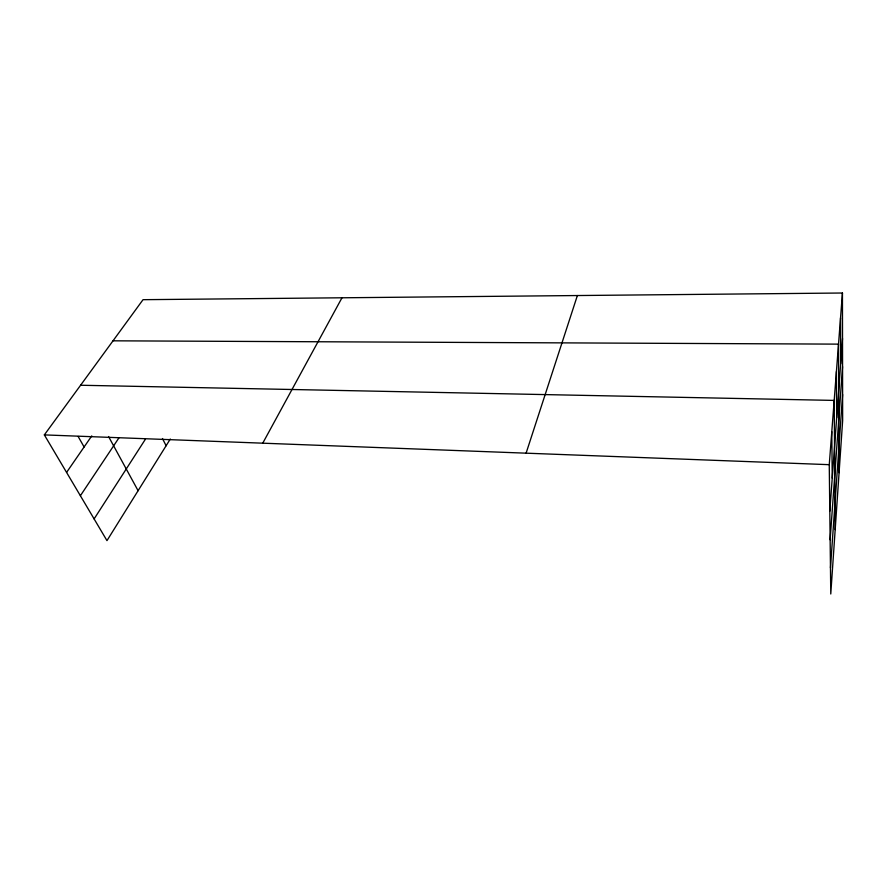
<?xml version="1.0" encoding="UTF-8"?>
<svg xmlns="http://www.w3.org/2000/svg" width="887" height="887" viewBox="0 0 887 887"><rect width="100%" height="100%" fill="white"/><g stroke="black" fill="none" stroke-linecap="round" stroke-linejoin="round"><path stroke-width="1.33" d="M830.465 567.88L842.606 394.515M830.132 539.762L842.561 366.641M829.8 511.2L842.517 338.49M842.45 293.009L842.65 420.549L830.775 593.991L829.256 464.677L842.45 293.009L143.04 299.684L44.35 434.896L106.972 540.638L170.304 439.01M526.102 453.168L577.382 295.537M262.752 443.178L341.983 297.788M94.111 518.917L145.446 439.165M80.384 495.733L118.947 437.856M66.569 472.416L91.76 435.894M113.015 340.819L838.514 344.134L839.08 472.693M80.584 385.246L834.19 400.414L835.177 529.617M44.35 434.896L829.256 464.677M78.134 436.459L84.11 446.993M108.558 436.537L138.095 490.699M162.465 438.522L166.113 445.74M831.784 431.692L832.239 478.137M836.408 371.586L836.685 417.744M840.532 317.967L840.665 363.714"/></g></svg>
